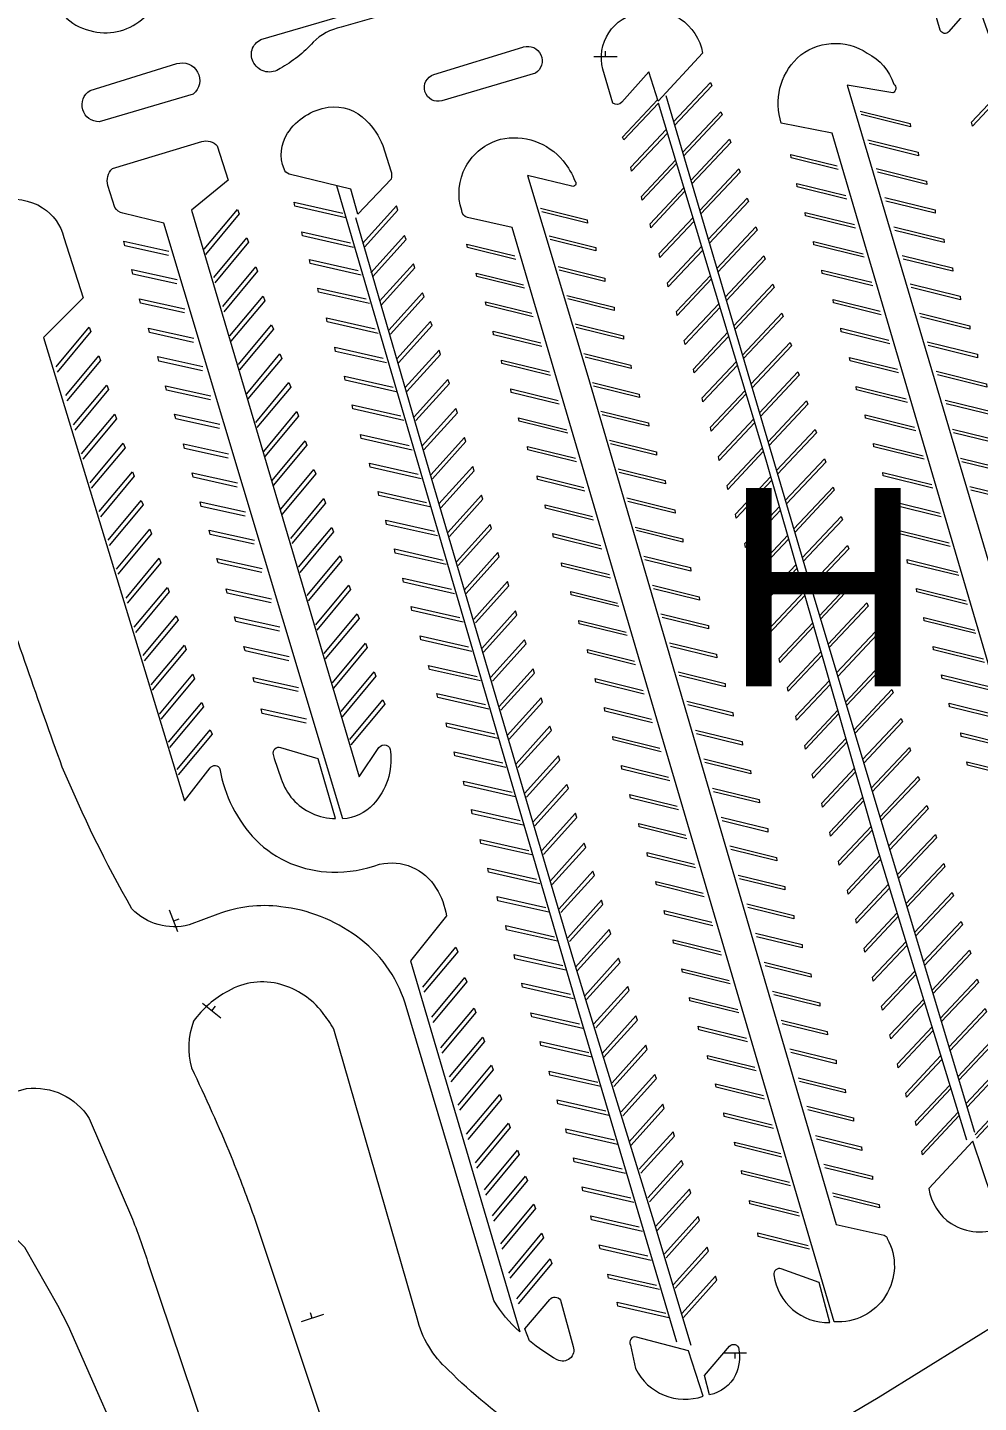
# Model space of a CAD drawing. Header units: feet. Extents: x 6763715 to 6770513, y 1886699 to 1891873.
# Drawn here: x 6767595.6 to 6767921.5, y 1887989.5 to 1888461 of the extents above; entities that cross this region are included whole.
import ezdxf

# ---------------------------------------------------------------- set-up
doc = ezdxf.new("R2010")
doc.units = ezdxf.units.FT
doc.header["$LTSCALE"] = 48
doc.header["$MEASUREMENT"] = 0
doc.layers.get('0').update_dxf_attribs({"lineweight": 0})
for name, color, linetype, lineweight in [('C-PKNG-IDEN', 7, 'Continuous', 0), ('C-PKNG-STRP', 3, 'Continuous', 0), ('C-ROAD', 5, 'Continuous', 0)]:
    doc.layers.add(name, color=color, linetype=linetype, lineweight=lineweight)
doc.styles.add('Campus_Base_Map_NEW$0$STANDARD', font='arial.ttf', dxfattribs={"height": 3.8})

# ---------------------------------------------------------------- blocks, each defined once
blk = doc.blocks.new('Campus_Base_Map_NEW$0$S1')
for points in [[(-0.0833, 0), (0.0833, 0)], [(0, 0), (0, -0.0417)]]:
    blk.add_lwpolyline(points)

msp = doc.modelspace()

# ---------------------------------------------------------------- linework, layer by layer
at = {"layer": 'C-PKNG-STRP'}
for points in [[(6767816.98, 1888428.65), (6767829.64, 1888442.13), (6767830.07, 1888441), (6767817.34, 1888427.44)], [(6767919.06, 1888428.57), (6767930.65, 1888440.83)], [(6767931.02, 1888439.53), (6767919.4, 1888427.23), (6767919.06, 1888428.57)], [(6767917.48, 1888079.49), (6767887.05, 1888179.19), (6767848.75, 1888312.64), (6767811.78, 1888435.05), (6767799.98, 1888422.47), (6767799.46, 1888423.43), (6767811.44, 1888436.19)], [(6767814.3, 1888437.72), (6767826, 1888398.19), (6767863.34, 1888271.5), (6767920.09, 1888082.22)], [(6767820.09, 1888418.15), (6767833.24, 1888432.16), (6767833.67, 1888431.03), (6767820.45, 1888416.94)], [(6767880.91, 1888432.39), (6767898.12, 1888428.14), (6767898.19, 1888426.97), (6767881.28, 1888431.15)], [(6767802.38, 1888413.09), (6767814.51, 1888426.02)], [(6767814.88, 1888424.81), (6767802.62, 1888411.75), (6767802.38, 1888413.09)], [(6767822.92, 1888408.6), (6767836.17, 1888422.72), (6767836.61, 1888421.58), (6767823.28, 1888407.38)], [(6767883.61, 1888422.49), (6767900.82, 1888418.24), (6767900.89, 1888417.07), (6767883.98, 1888421.25)], [(6767805.98, 1888403.12), (6767817.67, 1888415.57)], [(6767857.2, 1888417.48), (6767873.04, 1888413.56)], [(6767873.41, 1888412.33), (6767857.35, 1888416.29), (6767857.2, 1888417.48)], [(6767818.03, 1888414.36), (6767806.22, 1888401.78), (6767805.98, 1888403.12)], [(6767825.97, 1888398.29), (6767839.33, 1888412.53), (6767839.77, 1888411.4), (6767826.33, 1888397.08)], [(6767886.46, 1888412.64), (6767903.67, 1888408.39), (6767903.74, 1888407.23), (6767886.83, 1888411.41)], [(6767818.08, 1888010.19), (6767784.54, 1888123.52), (6767735.55, 1888290.93), (6767701.58, 1888406.77)], [(6767808.92, 1888393.68), (6767820.54, 1888406.06)], [(6767859.2, 1888407.55), (6767876.06, 1888403.39)], [(6767876.43, 1888402.15), (6767859.35, 1888406.37), (6767859.2, 1888407.55)], [(6767704.67, 1888395.81), (6767687.18, 1888399.76), (6767686.93, 1888401.15), (6767703.6, 1888397.38)], [(6767820.9, 1888404.85), (6767809.16, 1888392.33), (6767808.92, 1888393.68)], [(6767828.9, 1888388.33), (6767842.19, 1888402.49), (6767842.62, 1888401.35), (6767829.26, 1888387.12)], [(6767889.41, 1888402.75), (6767906.62, 1888398.5), (6767906.69, 1888397.34), (6767889.78, 1888401.51)], [(6767656.18, 1888384.98), (6767667.54, 1888398.61), (6767668.14, 1888397.08), (6767656.57, 1888383.18)], [(6767711.02, 1888385.67), (6767722.51, 1888398.41), (6767722.02, 1888399.83), (6767710.44, 1888386.99)], [(6767771.44, 1888399.06), (6767787.37, 1888395.13), (6767787.44, 1888393.96), (6767771.81, 1888397.82)], [(6767862.06, 1888397.61), (6767879.02, 1888393.42)], [(6767879.39, 1888392.18), (6767862.2, 1888396.42), (6767862.06, 1888397.61)], [(6767708.01, 1888395.91), (6767734.2, 1888305.86), (6767782.36, 1888142.27), (6767810.16, 1888051.87), (6767822.95, 1888009.19)], [(6767812.07, 1888383.49), (6767823.63, 1888395.81)], [(6767824, 1888394.6), (6767812.31, 1888382.15), (6767812.07, 1888383.49)], [(6767831.84, 1888378.37), (6767845.24, 1888392.65), (6767845.67, 1888391.51), (6767832.2, 1888377.16)], [(6767892.47, 1888392.71), (6767909.67, 1888388.46), (6767909.75, 1888387.3), (6767892.83, 1888391.47)], [(6767643.92, 1888382.85), (6767628.91, 1888386.18), (6767628.54, 1888387.72), (6767644.03, 1888384.29)], [(6767659.38, 1888375.29), (6767670.73, 1888388.92), (6767671.33, 1888387.39), (6767659.76, 1888373.5)], [(6767707.33, 1888385.6), (6767689.84, 1888389.56), (6767689.59, 1888390.95), (6767706.27, 1888387.18)], [(6767713.83, 1888375.57), (6767725.32, 1888388.31), (6767724.82, 1888389.74), (6767713.25, 1888376.9)], [(6767762.92, 1888381.47), (6767746.33, 1888385.57), (6767746.18, 1888386.75)], [(6767746.18, 1888386.75), (6767762.55, 1888382.71)], [(6767774.38, 1888389.57), (6767790.31, 1888385.63), (6767790.38, 1888384.47), (6767774.75, 1888388.33)], [(6767864.96, 1888387.66), (6767881.98, 1888383.46)], [(6767882.34, 1888382.22), (6767865.1, 1888386.48), (6767864.96, 1888387.66)], [(6767814.93, 1888373.44), (6767826.62, 1888385.9)], [(6767826.99, 1888384.7), (6767815.17, 1888372.1), (6767814.93, 1888373.44)], [(6767834.72, 1888368.61), (6767847.94, 1888382.7), (6767848.37, 1888381.56), (6767835.08, 1888367.4)], [(6767895.36, 1888382.87), (6767912.57, 1888378.62), (6767912.65, 1888377.45), (6767895.73, 1888381.63)], [(6767646.71, 1888373.16), (6767631.71, 1888376.48), (6767631.34, 1888378.02), (6767646.83, 1888374.59)], [(6767662.48, 1888365.35), (6767673.83, 1888378.98), (6767674.44, 1888377.45), (6767662.86, 1888363.56)], [(6767709.92, 1888376.15), (6767692.43, 1888380.11), (6767692.18, 1888381.49), (6767708.85, 1888377.72)], [(6767716.83, 1888365.83), (6767728.31, 1888378.57), (6767727.82, 1888380), (6767716.24, 1888367.16)], [(6767777.45, 1888379.03), (6767793.38, 1888375.1), (6767793.45, 1888373.93), (6767777.82, 1888377.79)], [(6767867.81, 1888377.87), (6767884.89, 1888373.65)], [(6767885.26, 1888372.41), (6767867.95, 1888376.68), (6767867.81, 1888377.87)], [(6767749.38, 1888376.82), (6767765.52, 1888372.83)], [(6767765.89, 1888371.59), (6767749.53, 1888375.63), (6767749.38, 1888376.82)], [(6767817.98, 1888363.6), (6767829.61, 1888376)], [(6767829.98, 1888374.79), (6767818.22, 1888362.26), (6767817.98, 1888363.6)], [(6767837.64, 1888358.69), (6767851.04, 1888372.96), (6767851.47, 1888371.82), (6767838, 1888357.47)], [(6767898.06, 1888373.12), (6767915.27, 1888368.87), (6767915.34, 1888367.7), (6767898.43, 1888371.88)], [(6767649.37, 1888363.15), (6767634.36, 1888366.48), (6767633.99, 1888368.02), (6767649.48, 1888364.59)], [(6767664.94, 1888355.25), (6767676.29, 1888368.87), (6767676.89, 1888367.35), (6767665.32, 1888353.45)], [(6767712.77, 1888366.35), (6767695.27, 1888370.31), (6767695.03, 1888371.7), (6767711.7, 1888367.93)], [(6767719.98, 1888355.89), (6767731.47, 1888368.63), (6767730.97, 1888370.06), (6767719.39, 1888357.22)], [(6767780.37, 1888369.16), (6767796.58, 1888365.16), (6767796.65, 1888364), (6767780.74, 1888367.93)], [(6767768.82, 1888361.82), (6767752.73, 1888365.8), (6767752.58, 1888366.98)], [(6767752.58, 1888366.98), (6767768.45, 1888363.06)], [(6767820.68, 1888353.65), (6767832.55, 1888366.3)], [(6767832.91, 1888365.09), (6767820.92, 1888352.31), (6767820.68, 1888353.65)], [(6767840.59, 1888348.69), (6767854.09, 1888363.07), (6767854.52, 1888361.93), (6767840.95, 1888347.48)], [(6767871.71, 1888367.75), (6767887.82, 1888363.78)], [(6767888.19, 1888362.54), (6767871.86, 1888366.57), (6767871.71, 1888367.75)], [(6767667.88, 1888345.45), (6767679.24, 1888359.08), (6767679.84, 1888357.55), (6767668.27, 1888343.66)], [(6767715.78, 1888356.11), (6767698.28, 1888360.07), (6767698.04, 1888361.46), (6767714.71, 1888357.68)], [(6767722.72, 1888346.09), (6767734.21, 1888358.84), (6767733.72, 1888360.26), (6767722.14, 1888347.42)], [(6767783.26, 1888359.41), (6767799.78, 1888355.33), (6767799.85, 1888354.16), (6767783.63, 1888358.17)], [(6767901.27, 1888363.03), (6767918.48, 1888358.78), (6767918.55, 1888357.62), (6767901.63, 1888361.79)], [(6767605.36, 1888344.63), (6767616.72, 1888358.25), (6767617.32, 1888356.73), (6767605.74, 1888342.83)], [(6767652.42, 1888353.06), (6767637.42, 1888356.39), (6767637.05, 1888357.93), (6767652.54, 1888354.5)], [(6767771.89, 1888351.61), (6767755.33, 1888355.69), (6767755.19, 1888356.88)], [(6767755.19, 1888356.88), (6767771.52, 1888352.85)], [(6767823.78, 1888343.92), (6767835.52, 1888356.43)], [(6767835.89, 1888355.22), (6767824.02, 1888342.57), (6767823.78, 1888343.92)], [(6767874.26, 1888357.9), (6767890.77, 1888353.82)], [(6767891.14, 1888352.58), (6767874.41, 1888356.72), (6767874.26, 1888357.9)], [(6767670.74, 1888335.46), (6767682.09, 1888349.09), (6767682.69, 1888347.56), (6767671.12, 1888333.67)], [(6767718.58, 1888346.02), (6767701.09, 1888349.98), (6767700.85, 1888351.36), (6767717.52, 1888347.59)], [(6767725.62, 1888336.2), (6767737.11, 1888348.94), (6767736.62, 1888350.37), (6767725.04, 1888337.53)], [(6767786.28, 1888349.2), (6767802.38, 1888345.22), (6767802.46, 1888344.06), (6767786.64, 1888347.96)], [(6767843.53, 1888338.73), (6767856.94, 1888353.02), (6767857.37, 1888351.89), (6767843.89, 1888337.52)], [(6767903.91, 1888353.23), (6767921.12, 1888348.98), (6767921.2, 1888347.81), (6767904.28, 1888351.99)], [(6767608.66, 1888334.79), (6767620.01, 1888348.42), (6767620.62, 1888346.89), (6767609.04, 1888333)], [(6767655.57, 1888343.33), (6767640.56, 1888346.65), (6767640.19, 1888348.2), (6767655.69, 1888344.76)], [(6767774.87, 1888341.68), (6767758.18, 1888345.8), (6767758.04, 1888346.98)], [(6767758.04, 1888346.98), (6767774.5, 1888342.92)], [(6767826.83, 1888334.03), (6767838.53, 1888346.49)], [(6767838.89, 1888345.28), (6767827.07, 1888332.69), (6767826.83, 1888334.03)], [(6767877.31, 1888347.91), (6767893.73, 1888343.86)], [(6767894.1, 1888342.62), (6767877.46, 1888346.73), (6767877.31, 1888347.91)], [(6767721.93, 1888336.09), (6767704.44, 1888340.05), (6767704.2, 1888341.43), (6767720.87, 1888337.66)], [(6767728.68, 1888326.21), (6767740.17, 1888338.95), (6767739.67, 1888340.38), (6767728.09, 1888327.54)], [(6767846.43, 1888328.89), (6767859.6, 1888342.92), (6767860.03, 1888341.79), (6767846.79, 1888327.67)], [(6767907.02, 1888343.14), (6767924.23, 1888338.89), (6767924.3, 1888337.73), (6767907.39, 1888341.9)], [(6767611.36, 1888324.79), (6767622.72, 1888338.42), (6767623.32, 1888336.89), (6767611.75, 1888323)], [(6767658.27, 1888333.33), (6767643.27, 1888336.65), (6767642.9, 1888338.19), (6767658.39, 1888334.76)], [(6767673.84, 1888325.62), (6767685.19, 1888339.25), (6767685.79, 1888337.72), (6767674.22, 1888323.83)], [(6767777.82, 1888331.84), (6767761.33, 1888335.91), (6767761.19, 1888337.1)], [(6767761.19, 1888337.1), (6767777.45, 1888333.08)], [(6767789.21, 1888339.28), (6767805.23, 1888335.33), (6767805.31, 1888334.16), (6767789.58, 1888338.05)], [(6767829.68, 1888323.98), (6767841.52, 1888336.59)], [(6767841.88, 1888335.38), (6767829.92, 1888322.64), (6767829.68, 1888323.98)], [(6767879.52, 1888337.94), (6767896.75, 1888333.69)], [(6767897.11, 1888332.45), (6767879.66, 1888336.76), (6767879.52, 1888337.94)], [(6767724.58, 1888326.28), (6767707.09, 1888330.24), (6767706.85, 1888331.63), (6767723.52, 1888327.86)], [(6767731.43, 1888316.21), (6767742.92, 1888328.95), (6767742.43, 1888330.38), (6767730.85, 1888317.54)], [(6767849.36, 1888318.93), (6767862.6, 1888333.03), (6767863.03, 1888331.9), (6767849.72, 1888317.72)], [(6767910.07, 1888333.25), (6767927.28, 1888329), (6767927.35, 1888327.84), (6767910.44, 1888332.01)], [(6767614.12, 1888314.8), (6767625.47, 1888328.42), (6767626.08, 1888326.89), (6767614.5, 1888313)], [(6767661.37, 1888323.54), (6767646.37, 1888326.86), (6767646, 1888328.41), (6767661.49, 1888324.98)], [(6767676.54, 1888315.67), (6767687.89, 1888329.3), (6767688.5, 1888327.77), (6767676.92, 1888313.88)], [(6767780.81, 1888321.87), (6767764.03, 1888326.01), (6767763.89, 1888327.2)], [(6767763.89, 1888327.2), (6767780.44, 1888323.11)], [(6767792.12, 1888329.46), (6767808.38, 1888325.44), (6767808.46, 1888324.27), (6767792.49, 1888328.22)], [(6767832.34, 1888313.88), (6767844.47, 1888326.81)], [(6767844.84, 1888325.6), (6767832.58, 1888312.54), (6767832.34, 1888313.88)], [(6767882.61, 1888328.21), (6767899.62, 1888324.01)], [(6767899.99, 1888322.77), (6767882.76, 1888327.02), (6767882.61, 1888328.21)], [(6767727.39, 1888316.14), (6767709.9, 1888320.1), (6767709.65, 1888321.48), (6767726.33, 1888317.71)], [(6767852.27, 1888309.09), (6767865.5, 1888323.19), (6767865.93, 1888322.05), (6767852.62, 1888307.87)], [(6767912.57, 1888323.3), (6767929.78, 1888319.05), (6767929.85, 1888317.88), (6767912.94, 1888322.06)], [(6767617.07, 1888304.85), (6767628.42, 1888318.48), (6767629.03, 1888316.95), (6767617.45, 1888303.06)], [(6767664.38, 1888313.35), (6767649.37, 1888316.67), (6767649.01, 1888318.22), (6767664.5, 1888314.79)], [(6767679.39, 1888305.72), (6767690.74, 1888319.35), (6767691.35, 1888317.82), (6767679.77, 1888303.93)], [(6767734.33, 1888306.32), (6767745.82, 1888319.06), (6767745.33, 1888320.48), (6767733.75, 1888307.64)], [(6767783.71, 1888312.07), (6767767.08, 1888316.17), (6767766.94, 1888317.36)], [(6767766.94, 1888317.36), (6767783.35, 1888313.3)], [(6767795.07, 1888319.5), (6767811.09, 1888315.54), (6767811.16, 1888314.37), (6767795.43, 1888318.26)], [(6767835.34, 1888303.99), (6767847.46, 1888316.9)], [(6767885.46, 1888318.41), (6767902.53, 1888314.19)], [(6767902.9, 1888312.96), (6767885.61, 1888317.23), (6767885.46, 1888318.41)], [(6767730.49, 1888306.3), (6767713, 1888310.26), (6767712.75, 1888311.64), (6767729.42, 1888307.87)], [(6767847.83, 1888315.7), (6767835.58, 1888302.65), (6767835.34, 1888303.99)], [(6767855.28, 1888298.85), (6767868.7, 1888313.15), (6767869.14, 1888312.02), (6767855.64, 1888297.64)], [(6767915.38, 1888313.35), (6767932.58, 1888309.1), (6767932.66, 1888307.93), (6767915.74, 1888312.11)], [(6767620.17, 1888295.06), (6767631.52, 1888308.69), (6767632.12, 1888307.16), (6767620.55, 1888293.27)], [(6767667.38, 1888303.46), (6767652.37, 1888306.78), (6767652.01, 1888308.32), (6767667.5, 1888304.89)], [(6767682.39, 1888295.83), (6767693.74, 1888309.46), (6767694.35, 1888307.93), (6767682.77, 1888294.04)], [(6767737.19, 1888296.32), (6767748.67, 1888309.06), (6767748.18, 1888310.49), (6767736.6, 1888297.65)], [(6767786.63, 1888302.08), (6767770.39, 1888306.09), (6767770.24, 1888307.27)], [(6767770.24, 1888307.27), (6767786.26, 1888303.32)], [(6767797.97, 1888309.69), (6767814.13, 1888305.7), (6767814.21, 1888304.53), (6767798.33, 1888308.45)], [(6767838.24, 1888294.14), (6767850.35, 1888307.05)], [(6767888.66, 1888308.43), (6767905.48, 1888304.27)], [(6767905.84, 1888303.03), (6767888.81, 1888307.24), (6767888.66, 1888308.43)], [(6767733.43, 1888296.61), (6767715.94, 1888300.56), (6767715.7, 1888301.95), (6767732.37, 1888298.18)], [(6767850.7, 1888305.83), (6767838.48, 1888292.8), (6767838.24, 1888294.14)], [(6767858.16, 1888289.09), (6767871.65, 1888303.46), (6767872.08, 1888302.32), (6767858.52, 1888287.88)], [(6767918.52, 1888303.66), (6767935.73, 1888299.41), (6767935.8, 1888298.25), (6767918.89, 1888302.42)], [(6767623.22, 1888285.22), (6767634.57, 1888298.85), (6767635.17, 1888297.32), (6767623.6, 1888283.43)], [(6767670.13, 1888293.51), (6767655.13, 1888296.83), (6767654.76, 1888298.38), (6767670.25, 1888294.95)], [(6767685.79, 1888285.85), (6767697.15, 1888299.48), (6767697.75, 1888297.95), (6767686.18, 1888284.06)], [(6767740.18, 1888286.53), (6767751.67, 1888299.27), (6767751.18, 1888300.7), (6767739.6, 1888287.86)], [(6767789.53, 1888292.13), (6767773.09, 1888296.19), (6767772.94, 1888297.37)], [(6767772.94, 1888297.37), (6767789.17, 1888293.37)], [(6767800.92, 1888299.7), (6767817.44, 1888295.62), (6767817.51, 1888294.45), (6767801.29, 1888298.46)], [(6767892.27, 1888298.45), (6767908.39, 1888294.47)], [(6767908.75, 1888293.23), (6767892.41, 1888297.27), (6767892.27, 1888298.45)], [(6767841.44, 1888284.11), (6767853.31, 1888296.75)], [(6767853.66, 1888295.53), (6767841.68, 1888282.77), (6767841.44, 1888284.11)], [(6767861.1, 1888279.13), (6767874.4, 1888293.31), (6767874.84, 1888292.18), (6767861.45, 1888277.92)], [(6767626.12, 1888275.33), (6767637.47, 1888288.96), (6767638.07, 1888287.43), (6767626.5, 1888273.54)], [(6767673.23, 1888283.82), (6767658.22, 1888287.14), (6767657.85, 1888288.69), (6767673.34, 1888285.26)], [(6767688.49, 1888275.95), (6767699.85, 1888289.58), (6767700.45, 1888288.05), (6767688.88, 1888274.16)], [(6767736.08, 1888286.7), (6767718.59, 1888290.66), (6767718.35, 1888292.05), (6767735.02, 1888288.28)], [(6767743.14, 1888276.49), (6767754.63, 1888289.23), (6767754.13, 1888290.65), (6767742.55, 1888277.81)], [(6767803.87, 1888289.74), (6767820.14, 1888285.72), (6767820.21, 1888284.55), (6767804.24, 1888288.5)], [(6767894.32, 1888288.53), (6767911.4, 1888284.31)], [(6767911.77, 1888283.07), (6767894.46, 1888287.35), (6767894.32, 1888288.53)], [(6767792.43, 1888282.18), (6767775.79, 1888286.29), (6767775.65, 1888287.47)], [(6767775.65, 1888287.47), (6767792.07, 1888283.42)], [(6767844.39, 1888274.41), (6767856.13, 1888286.93)], [(6767856.48, 1888285.7), (6767844.63, 1888273.07), (6767844.39, 1888274.41)], [(6767863.84, 1888269.85), (6767876.6, 1888283.44), (6767877.04, 1888282.31), (6767864.2, 1888268.64)], [(6767629.37, 1888265.4), (6767640.72, 1888279.02), (6767641.32, 1888277.5), (6767629.75, 1888263.6)], [(6767675.87, 1888274.12), (6767660.87, 1888277.44), (6767660.5, 1888278.98), (6767675.99, 1888275.55)], [(6767691.39, 1888266.21), (6767702.74, 1888279.84), (6767703.35, 1888278.31), (6767691.77, 1888264.42)], [(6767739.08, 1888276.86), (6767721.59, 1888280.82), (6767721.35, 1888282.21), (6767738.02, 1888278.43)], [(6767745.78, 1888266.79), (6767757.27, 1888279.53), (6767756.78, 1888280.95), (6767745.2, 1888268.11)], [(6767806.82, 1888279.78), (6767822.84, 1888275.82), (6767822.91, 1888274.65), (6767807.18, 1888278.54)], [(6767897.07, 1888278.58), (6767914.37, 1888274.31)], [(6767914.74, 1888273.07), (6767897.22, 1888277.4), (6767897.07, 1888278.58)], [(6767795.34, 1888272.2), (6767778.74, 1888276.3), (6767778.6, 1888277.48)], [(6767778.6, 1888277.48), (6767794.98, 1888273.43)], [(6767847.14, 1888264.27), (6767859.01, 1888276.9)], [(6767859.36, 1888275.68), (6767847.39, 1888262.93), (6767847.14, 1888264.27)], [(6767866.99, 1888259.34), (6767880.45, 1888273.68), (6767880.88, 1888272.54), (6767867.35, 1888258.13)], [(6767632.17, 1888255.4), (6767643.52, 1888269.03), (6767644.13, 1888267.5), (6767632.55, 1888253.61)], [(6767694.34, 1888256.22), (6767705.7, 1888269.84), (6767706.3, 1888268.32), (6767694.73, 1888254.42)], [(6767741.94, 1888266.82), (6767724.45, 1888270.78), (6767724.2, 1888272.16), (6767740.87, 1888268.39)], [(6767749.08, 1888256.85), (6767760.57, 1888269.59), (6767760.08, 1888271.02), (6767748.5, 1888258.18)], [(6767809.77, 1888269.78), (6767825.8, 1888265.83), (6767825.87, 1888264.66), (6767810.14, 1888268.54)], [(6767679.04, 1888263.73), (6767664.03, 1888267.06), (6767663.66, 1888268.6), (6767679.15, 1888265.17)], [(6767798.19, 1888262.43), (6767781.89, 1888266.46), (6767781.75, 1888267.64)], [(6767781.75, 1888267.64), (6767797.83, 1888263.67)], [(6767849.35, 1888254.4), (6767861.69, 1888267.55)], [(6767862.04, 1888266.33), (6767849.59, 1888253.06), (6767849.35, 1888254.4)], [(6767900.22, 1888268.65), (6767917.3, 1888264.43)], [(6767917.67, 1888263.19), (6767900.37, 1888267.46), (6767900.22, 1888268.65)], [(6767697.24, 1888246.32), (6767708.6, 1888259.95), (6767709.2, 1888258.42), (6767697.63, 1888244.53)], [(6767744.83, 1888257.12), (6767727.34, 1888261.08), (6767727.1, 1888262.47), (6767743.77, 1888258.69)], [(6767751.84, 1888246.81), (6767763.33, 1888259.55), (6767762.83, 1888260.97), (6767751.26, 1888248.13)], [(6767812.66, 1888260.01), (6767828.94, 1888255.99), (6767829.02, 1888254.82), (6767813.03, 1888258.77)], [(6767869.92, 1888249.58), (6767883.25, 1888263.78), (6767883.68, 1888262.65), (6767870.28, 1888248.37)], [(6767635.22, 1888245.66), (6767646.57, 1888259.29), (6767647.17, 1888257.76), (6767635.6, 1888243.87)], [(6767681.93, 1888254.04), (6767666.93, 1888257.36), (6767666.56, 1888258.9), (6767682.05, 1888255.47)], [(6767784.5, 1888257.74), (6767800.73, 1888253.74)], [(6767801.09, 1888252.5), (6767784.64, 1888256.56), (6767784.5, 1888257.74)], [(6767853.19, 1888244.64), (6767864.74, 1888256.94)], [(6767865.09, 1888255.71), (6767853.43, 1888243.3), (6767853.19, 1888244.64)], [(6767902.77, 1888258.74), (6767920.27, 1888254.42)], [(6767920.64, 1888253.18), (6767902.92, 1888257.56), (6767902.77, 1888258.74)], [(6767700.05, 1888236.28), (6767711.4, 1888249.9), (6767712.01, 1888248.37), (6767700.43, 1888234.48)], [(6767747.84, 1888247.08), (6767730.35, 1888251.04), (6767730.1, 1888252.43), (6767746.77, 1888248.65)], [(6767754.94, 1888236.92), (6767766.43, 1888249.66), (6767765.93, 1888251.08), (6767754.36, 1888238.24)], [(6767815.61, 1888250.06), (6767831.69, 1888246.09), (6767831.77, 1888244.92), (6767815.97, 1888248.82)], [(6767872.88, 1888239.7), (6767886.2, 1888253.89), (6767886.63, 1888252.75), (6767873.24, 1888238.49)], [(6767637.97, 1888235.61), (6767649.33, 1888249.24), (6767649.93, 1888247.71), (6767638.35, 1888233.82)], [(6767685.14, 1888243.9), (6767670.13, 1888247.23), (6767669.76, 1888248.77), (6767685.25, 1888245.34)], [(6767804, 1888242.52), (6767787.6, 1888246.57), (6767787.45, 1888247.75)], [(6767787.45, 1888247.75), (6767803.64, 1888243.75)], [(6767855.99, 1888234.74), (6767867.57, 1888247.07)], [(6767867.92, 1888245.85), (6767856.23, 1888233.4), (6767855.99, 1888234.74)], [(6767905.97, 1888248.81), (6767923.17, 1888244.56)], [(6767923.53, 1888243.32), (6767906.12, 1888247.62), (6767905.97, 1888248.81)], [(6767750.8, 1888236.94), (6767733.3, 1888240.9), (6767733.06, 1888242.28), (6767749.73, 1888238.51)], [(6767757.84, 1888226.92), (6767769.33, 1888239.66), (6767768.84, 1888241.09), (6767757.26, 1888228.25)], [(6767875.88, 1888229.7), (6767889.2, 1888243.9), (6767889.64, 1888242.76), (6767876.24, 1888228.49)], [(6767640.87, 1888225.62), (6767652.23, 1888239.24), (6767652.83, 1888237.72), (6767641.26, 1888223.82)], [(6767688.31, 1888233.32), (6767673.3, 1888236.64), (6767672.93, 1888238.19), (6767688.42, 1888234.75)], [(6767703.05, 1888226.48), (6767714.4, 1888240.11), (6767715, 1888238.58), (6767703.43, 1888224.69)], [(6767806.94, 1888232.46), (6767790.3, 1888236.57), (6767790.16, 1888237.75)], [(6767790.16, 1888237.75), (6767806.58, 1888233.7)], [(6767818.56, 1888240.07), (6767834.65, 1888236.1), (6767834.72, 1888234.93), (6767818.93, 1888238.83)], [(6767858.94, 1888224.85), (6767870.43, 1888237.09)], [(6767870.78, 1888235.87), (6767859.18, 1888223.51), (6767858.94, 1888224.85)], [(6767908.87, 1888239.01), (6767926.04, 1888234.77)], [(6767926.41, 1888233.53), (6767909.02, 1888237.83), (6767908.87, 1888239.01)], [(6767753.64, 1888227.29), (6767736.15, 1888231.25), (6767735.9, 1888232.64), (6767752.57, 1888228.86)], [(6767760.6, 1888216.97), (6767772.08, 1888229.72), (6767771.59, 1888231.14), (6767760.01, 1888218.3)], [(6767878.75, 1888220.13), (6767891.8, 1888234.04), (6767892.24, 1888232.91), (6767879.11, 1888218.92)], [(6767643.92, 1888215.93), (6767655.27, 1888229.55), (6767655.88, 1888228.03), (6767644.3, 1888214.13)], [(6767691.04, 1888222.52), (6767676.03, 1888225.84), (6767675.66, 1888227.39), (6767691.15, 1888223.96)], [(6767706.04, 1888216.89), (6767717.39, 1888230.52), (6767717.99, 1888228.99), (6767706.42, 1888215.1)], [(6767809.82, 1888222.59), (6767793.45, 1888226.63), (6767793.31, 1888227.82)], [(6767793.31, 1888227.82), (6767809.46, 1888223.83)], [(6767821.54, 1888230), (6767837.35, 1888226.1), (6767837.42, 1888224.93), (6767821.91, 1888228.76)], [(6767861.94, 1888214.85), (6767873.33, 1888226.99)], [(6767911.47, 1888229.31), (6767928.92, 1888225)], [(6767929.28, 1888223.76), (6767911.61, 1888228.12), (6767911.47, 1888229.31)], [(6767756.79, 1888217.26), (6767739.3, 1888221.22), (6767739.06, 1888222.6), (6767755.73, 1888218.83)], [(6767873.68, 1888225.77), (6767862.19, 1888213.51), (6767861.94, 1888214.85)], [(6767881.79, 1888209.98), (6767895.05, 1888224.11), (6767895.49, 1888222.98), (6767882.15, 1888208.77)], [(6767646.85, 1888206.58), (6767658.21, 1888220.21), (6767658.81, 1888218.68), (6767647.24, 1888204.79)], [(6767763.64, 1888207.23), (6767775.13, 1888219.98), (6767774.64, 1888221.4), (6767763.06, 1888208.56)], [(6767812.7, 1888212.7), (6767796.35, 1888216.74), (6767796.21, 1888217.92)], [(6767796.21, 1888217.92), (6767812.34, 1888213.94)], [(6767824.47, 1888220.12), (6767840.5, 1888216.16), (6767840.58, 1888214.99), (6767824.83, 1888218.88)], [(6767864.54, 1888205), (6767876.11, 1888217.32)], [(6767915.42, 1888219.15), (6767931.83, 1888215.1)], [(6767932.19, 1888213.86), (6767915.57, 1888217.96), (6767915.42, 1888219.15)], [(6767759.5, 1888207.31), (6767742, 1888211.27), (6767741.76, 1888212.65), (6767758.43, 1888208.88)], [(6767876.46, 1888216.1), (6767864.78, 1888203.66), (6767864.54, 1888205)], [(6767884.73, 1888200.18), (6767897.81, 1888214.11), (6767898.24, 1888212.98), (6767885.09, 1888198.96)], [(6767766.55, 1888197.09), (6767778.04, 1888209.83), (6767777.54, 1888211.26), (6767765.96, 1888198.42)], [(6767815.66, 1888202.71), (6767799.31, 1888206.74), (6767799.16, 1888207.93)], [(6767799.16, 1888207.93), (6767815.29, 1888203.94)], [(6767827.4, 1888210.22), (6767843.4, 1888206.27), (6767843.48, 1888205.1), (6767827.76, 1888208.98)], [(6767917.53, 1888209.23), (6767934.8, 1888204.96)], [(6767935.17, 1888203.72), (6767917.67, 1888208.04), (6767917.53, 1888209.23)], [(6767867.8, 1888195.07), (6767879.05, 1888207.06)], [(6767879.4, 1888205.84), (6767868.04, 1888193.73), (6767867.8, 1888195.07)], [(6767887.7, 1888190.26), (6767900.81, 1888204.22), (6767901.24, 1888203.09), (6767888.06, 1888189.05)], [(6767762.75, 1888197.22), (6767745.26, 1888201.18), (6767745.02, 1888202.57), (6767761.69, 1888198.79)], [(6767769.45, 1888187.3), (6767780.94, 1888200.04), (6767780.44, 1888201.46), (6767768.86, 1888188.62)], [(6767830.35, 1888200.23), (6767846.36, 1888196.27), (6767846.43, 1888195.11), (6767830.72, 1888198.99)], [(6767818.63, 1888192.75), (6767802.21, 1888196.8), (6767802.06, 1888197.98)], [(6767802.06, 1888197.98), (6767818.26, 1888193.98)], [(6767870.55, 1888185.07), (6767881.9, 1888197.16)], [(6767882.25, 1888195.93), (6767870.79, 1888183.73), (6767870.55, 1888185.07)], [(6767890.7, 1888180.26), (6767903.81, 1888194.23), (6767904.25, 1888193.09), (6767891.06, 1888179.05)], [(6767765.5, 1888187.47), (6767748.01, 1888191.43), (6767747.76, 1888192.82), (6767764.43, 1888189.05)], [(6767772.4, 1888177.45), (6767783.88, 1888190.19), (6767783.39, 1888191.62), (6767771.81, 1888178.78)], [(6767833.3, 1888190.27), (6767849.26, 1888186.33), (6767849.33, 1888185.16), (6767833.66, 1888189.03)], [(6767821.57, 1888182.87), (6767805.21, 1888186.91), (6767805.06, 1888188.09)], [(6767805.06, 1888188.09), (6767821.2, 1888184.11)], [(6767873.55, 1888175.18), (6767884.77, 1888187.13)], [(6767885.12, 1888185.91), (6767873.79, 1888173.84), (6767873.55, 1888175.18)], [(6767893.65, 1888170.42), (6767906.71, 1888184.34), (6767907.15, 1888183.2), (6767894.01, 1888169.21)], [(6767768.46, 1888177.28), (6767750.96, 1888181.24), (6767750.72, 1888182.63), (6767767.39, 1888178.85)], [(6767775.41, 1888167.11), (6767786.9, 1888179.85), (6767786.4, 1888181.28), (6767774.82, 1888168.44)], [(6767836.22, 1888180.4), (6767852.26, 1888176.44), (6767852.33, 1888175.27), (6767836.58, 1888179.16)], [(6767824.56, 1888172.84), (6767808.06, 1888176.91), (6767807.92, 1888178.1)], [(6767807.92, 1888178.1), (6767824.19, 1888174.08)], [(6767876.55, 1888165.19), (6767887.7, 1888177.06)], [(6767888.07, 1888175.86), (6767876.79, 1888163.85), (6767876.55, 1888165.19)], [(6767771.11, 1888167.43), (6767753.61, 1888171.39), (6767753.37, 1888172.77), (6767770.04, 1888169)], [(6767778.35, 1888157.52), (6767789.84, 1888170.26), (6767789.35, 1888171.69), (6767777.77, 1888158.84)], [(6767839.18, 1888170.38), (6767855.11, 1888166.44), (6767855.18, 1888165.28), (6767839.55, 1888169.14)], [(6767896.6, 1888160.58), (6767909.56, 1888174.39), (6767910, 1888173.25), (6767896.96, 1888159.37)], [(6767827.49, 1888162.98), (6767811.11, 1888167.02), (6767810.97, 1888168.21)], [(6767810.97, 1888168.21), (6767827.13, 1888164.22)], [(6767879.45, 1888155.29), (6767890.69, 1888167.27)], [(6767891.06, 1888166.06), (6767879.69, 1888153.95), (6767879.45, 1888155.29)], [(6767774.3, 1888157.64), (6767756.81, 1888161.6), (6767756.57, 1888162.99), (6767773.24, 1888159.22)], [(6767781.3, 1888147.58), (6767792.79, 1888160.32), (6767792.3, 1888161.74), (6767780.72, 1888148.9)], [(6767842.1, 1888160.52), (6767858.16, 1888156.55), (6767858.23, 1888155.39), (6767842.47, 1888159.28)], [(6767899.57, 1888150.66), (6767912.47, 1888164.4), (6767912.9, 1888163.26), (6767899.94, 1888149.45)], [(6767830.48, 1888152.95), (6767813.97, 1888157.03), (6767813.82, 1888158.21)], [(6767813.82, 1888158.21), (6767830.11, 1888154.19)], [(6767882.31, 1888145.35), (6767893.68, 1888157.47)], [(6767894.05, 1888156.26), (6767882.55, 1888144.01), (6767882.31, 1888145.35)], [(6767777.25, 1888147.7), (6767759.76, 1888151.66), (6767759.52, 1888153.05), (6767776.19, 1888149.27)], [(6767783.96, 1888137.53), (6767795.45, 1888150.27), (6767794.95, 1888151.69), (6767783.37, 1888138.85)], [(6767902.58, 1888140.62), (6767915.57, 1888154.46), (6767916, 1888153.32), (6767902.94, 1888139.41)], [(6767816.87, 1888148.22), (6767833.08, 1888144.22)], [(6767833.45, 1888142.98), (6767817.02, 1888147.04), (6767816.87, 1888148.22)], [(6767845.06, 1888150.5), (6767861.02, 1888146.56), (6767861.09, 1888145.39), (6767845.43, 1888149.26)], [(6767885.21, 1888135.35), (6767896.7, 1888147.59)], [(6767897.06, 1888146.39), (6767885.45, 1888134.01), (6767885.21, 1888135.35)], [(6767731.06, 1888132), (6767742.42, 1888145.63), (6767743.02, 1888144.1), (6767731.45, 1888130.21)], [(6767780.06, 1888137.75), (6767762.56, 1888141.71), (6767762.32, 1888143.1), (6767778.99, 1888139.33)], [(6767787.16, 1888127.69), (6767798.64, 1888140.43), (6767798.15, 1888141.86), (6767786.57, 1888129.02)], [(6767905.51, 1888130.86), (6767918.42, 1888144.61), (6767918.85, 1888143.48), (6767905.87, 1888129.65)], [(6767836.41, 1888133.05), (6767820.02, 1888137.1), (6767819.88, 1888138.28)], [(6767819.88, 1888138.28), (6767836.04, 1888134.29)], [(6767848.01, 1888140.53), (6767864.07, 1888136.57), (6767864.14, 1888135.4), (6767848.38, 1888139.3)], [(6767888.31, 1888125.41), (6767899.75, 1888137.6)], [(6767734.13, 1888121.66), (6767745.48, 1888135.29), (6767746.09, 1888133.76), (6767734.51, 1888119.87)], [(6767782.71, 1888127.95), (6767765.21, 1888131.91), (6767764.97, 1888133.3), (6767781.64, 1888129.52)], [(6767790.3, 1888118.05), (6767801.79, 1888130.79), (6767801.29, 1888132.22), (6767789.71, 1888119.38)], [(6767900.11, 1888136.39), (6767888.55, 1888124.07), (6767888.31, 1888125.41)], [(6767908.39, 1888121.25), (6767921.02, 1888134.71), (6767921.45, 1888133.57), (6767908.75, 1888120.04)], [(6767839.37, 1888123.11), (6767822.62, 1888127.24), (6767822.48, 1888128.43)], [(6767822.48, 1888128.43), (6767839, 1888124.35)], [(6767850.95, 1888130.61), (6767867.07, 1888126.63), (6767867.14, 1888125.46), (6767851.31, 1888129.37)], [(6767891.16, 1888115.57), (6767902.71, 1888127.88)], [(6767737.25, 1888111.18), (6767748.6, 1888124.81), (6767749.2, 1888123.28), (6767737.63, 1888109.38)], [(6767785.86, 1888117.77), (6767768.37, 1888121.73), (6767768.13, 1888123.11), (6767784.8, 1888119.34)], [(6767903.08, 1888126.67), (6767891.4, 1888114.23), (6767891.16, 1888115.57)], [(6767911.35, 1888111.37), (6767923.83, 1888124.66), (6767924.26, 1888123.53), (6767911.71, 1888110.16)], [(6767793.11, 1888107.91), (6767804.6, 1888120.65), (6767804.1, 1888122.07), (6767792.52, 1888109.23)], [(6767842.31, 1888113.23), (6767825.62, 1888117.35), (6767825.48, 1888118.54)], [(6767825.48, 1888118.54), (6767841.94, 1888114.47)], [(6767853.89, 1888120.67), (6767869.67, 1888116.77), (6767869.74, 1888115.61), (6767854.25, 1888119.43)], [(6767893.76, 1888105.66), (6767905.63, 1888118.31)], [(6767740.25, 1888101.24), (6767751.6, 1888114.86), (6767752.21, 1888113.34), (6767740.63, 1888099.44)], [(6767788.96, 1888107.98), (6767771.47, 1888111.94), (6767771.23, 1888113.32), (6767787.9, 1888109.55)], [(6767906, 1888117.11), (6767894, 1888104.32), (6767893.76, 1888105.66)], [(6767914.38, 1888101.25), (6767927.17, 1888114.88), (6767927.61, 1888113.75), (6767914.75, 1888100.04)], [(6767796.51, 1888097.88), (6767808, 1888110.62), (6767807.51, 1888112.04), (6767795.93, 1888099.2)], [(6767845.27, 1888103.29), (6767828.77, 1888107.37), (6767828.63, 1888108.55)], [(6767828.63, 1888108.55), (6767844.9, 1888104.53)], [(6767856.81, 1888110.8), (6767872.67, 1888106.88), (6767872.74, 1888105.72), (6767857.17, 1888109.56)], [(6767896.57, 1888095.62), (6767908.63, 1888108.47)], [(6767743.19, 1888091.54), (6767754.55, 1888105.17), (6767755.15, 1888103.64), (6767743.58, 1888089.75)], [(6767909, 1888107.27), (6767896.81, 1888094.28), (6767896.57, 1888095.62)], [(6767917.18, 1888091.92), (6767929.28, 1888104.81), (6767929.71, 1888103.68), (6767917.54, 1888090.71)], [(6767792.12, 1888097.84), (6767774.63, 1888101.8), (6767774.38, 1888103.19), (6767791.05, 1888099.41)], [(6767799.61, 1888087.84), (6767811.1, 1888100.58), (6767810.61, 1888102.01), (6767799.03, 1888089.17)], [(6767859.75, 1888100.87), (6767875.82, 1888096.9), (6767875.9, 1888095.73), (6767860.11, 1888099.63)], [(6767746.05, 1888081.5), (6767757.4, 1888095.13), (6767758.01, 1888093.6), (6767746.43, 1888079.7)], [(6767848.17, 1888093.57), (6767831.57, 1888097.67), (6767831.42, 1888098.85)], [(6767831.42, 1888098.85), (6767847.8, 1888094.81)], [(6767899.91, 1888085.84), (6767911.71, 1888098.4)], [(6767912.07, 1888097.2), (6767900.15, 1888084.5), (6767899.91, 1888085.84)], [(6767920.34, 1888081.33), (6767933.08, 1888094.9), (6767933.51, 1888093.76), (6767920.76, 1888080.17)], [(6767794.82, 1888087.94), (6767777.33, 1888091.9), (6767777.08, 1888093.29), (6767793.75, 1888089.51)], [(6767802.32, 1888077.64), (6767813.81, 1888090.38), (6767813.32, 1888091.81), (6767801.74, 1888078.97)], [(6767862.62, 1888091.15), (6767878.62, 1888087.2), (6767878.69, 1888086.03), (6767862.99, 1888089.91)], [(6767749.1, 1888071.71), (6767760.45, 1888085.34), (6767761.05, 1888083.81), (6767749.48, 1888069.91)], [(6767851.19, 1888083.47), (6767834.37, 1888087.62), (6767834.23, 1888088.81)], [(6767834.23, 1888088.81), (6767850.82, 1888084.71)], [(6767902.02, 1888075.77), (6767914.54, 1888089.11)], [(6767914.91, 1888087.91), (6767902.26, 1888074.43), (6767902.02, 1888075.77)], [(6767797.77, 1888078), (6767780.28, 1888081.96), (6767780.04, 1888083.34), (6767796.71, 1888079.57)], [(6767805.81, 1888068.16), (6767817.3, 1888080.9), (6767816.81, 1888082.33), (6767805.23, 1888069.49)], [(6767865.61, 1888081.06), (6767881.42, 1888077.15), (6767881.5, 1888075.99), (6767865.97, 1888079.82)], [(6767752.18, 1888062.47), (6767763.53, 1888076.1), (6767764.13, 1888074.57), (6767752.56, 1888060.68)], [(6767854.11, 1888073.69), (6767838.07, 1888077.65), (6767837.93, 1888078.84)], [(6767837.93, 1888078.84), (6767853.74, 1888074.93)], [(6767800.47, 1888068.1), (6767782.98, 1888072.06), (6767782.74, 1888073.44), (6767799.41, 1888069.67)], [(6767808.76, 1888058.37), (6767820.25, 1888071.11), (6767819.75, 1888072.54), (6767808.17, 1888059.7)], [(6767868.5, 1888071.29), (6767885.13, 1888067.18), (6767885.2, 1888066.02), (6767868.86, 1888070.05)], [(6767754.95, 1888053.52), (6767766.3, 1888067.15), (6767766.9, 1888065.62), (6767755.33, 1888051.73)], [(6767857.05, 1888063.83), (6767840.42, 1888067.94), (6767840.28, 1888069.12)], [(6767840.28, 1888069.12), (6767856.68, 1888065.07)], [(6767803.42, 1888058.16), (6767785.93, 1888062.12), (6767785.69, 1888063.5), (6767802.36, 1888059.73)], [(6767811.41, 1888048.52), (6767822.9, 1888061.26), (6767822.4, 1888062.68), (6767810.82, 1888049.84)], [(6767871.41, 1888061.44), (6767887.47, 1888057.47), (6767887.54, 1888056.3), (6767871.78, 1888060.2)], [(6767757.74, 1888043.92), (6767769.09, 1888057.55), (6767769.7, 1888056.02), (6767758.12, 1888042.13)], [(6767860.16, 1888053.44), (6767843.13, 1888057.64), (6767842.99, 1888058.83)], [(6767842.99, 1888058.83), (6767859.79, 1888054.68)], [(6767806.33, 1888048.21), (6767788.83, 1888052.17), (6767788.59, 1888053.56), (6767805.26, 1888049.78)], [(6767814.44, 1888039.18), (6767825.93, 1888051.92), (6767825.44, 1888053.34), (6767813.86, 1888040.5)], [(6767760.49, 1888033.92), (6767771.85, 1888047.55), (6767772.45, 1888046.02), (6767760.87, 1888032.13)], [(6767845.83, 1888047.68), (6767863.16, 1888043.4)], [(6767863.53, 1888042.16), (6767845.97, 1888046.5), (6767845.83, 1888047.68)], [(6767809.28, 1888038.27), (6767791.79, 1888042.23), (6767791.54, 1888043.61), (6767808.21, 1888039.84)], [(6767817.51, 1888028.69), (6767829, 1888041.43), (6767828.51, 1888042.85), (6767816.93, 1888030.01)], [(6767763.31, 1888025.12), (6767774.66, 1888038.75), (6767775.27, 1888037.22), (6767763.69, 1888023.33)], [(6767812.18, 1888028.23), (6767794.69, 1888032.18), (6767794.45, 1888033.57), (6767811.12, 1888029.8)], [(6767820.36, 1888018.69), (6767831.85, 1888031.43), (6767831.36, 1888032.86), (6767819.78, 1888020.02)], [(6767815.42, 1888018.59), (6767797.93, 1888022.55), (6767797.69, 1888023.94), (6767814.36, 1888020.16)]]:
    msp.add_lwpolyline(points, dxfattribs=at)
at = {"layer": 'C-ROAD'}
for points in [[(6767641.37, 1888481.76), (6767600.04, 1888491.42, 0.496332), (6767597.85, 1888489.61), (6767603.76, 1888472.67, 0.286824), (6767618.19, 1888459.68, 0.253466), (6767635.51, 1888464.51, 0.150846), (6767641.7, 1888474.33), (6767642.99, 1888479.62, 0.472763), (6767641.37, 1888481.76, 4.150817)], [(6767675.58, 1888456.86), (6767757.41, 1888480.94, -0.722174), (6767761.92, 1888470.55, -0.157219), (6767760.59, 1888469.96, 0.021554), (6767757.66, 1888469.52, -0.080772), (6767754.37, 1888469.42, 0.013109), (6767750.31, 1888469.84), (6767745.75, 1888470.5), (6767740.14, 1888471.18), (6767735.91, 1888470.6), (6767703.06, 1888461.15, 0.146724), (6767693.48, 1888455.96, -0.080745), (6767682.13, 1888446.93, -0.439114), (6767673.19, 1888448.75, -0.46045), (6767675.58, 1888456.86, -15.986201)], [(6767808.46, 1888445.88), (6767799.24, 1888435.41, -0.395864), (6767796.16, 1888435.11), (6767792.75, 1888446.74, -0.441481), (6767805.34, 1888466.1, -0.444278), (6767826.93, 1888452.28), (6767811.71, 1888435.74), (6767808.46, 1888445.88)], [(6767769.64, 1888445.33), (6767737.63, 1888435.91, -0.987465), (6767734.86, 1888444.91), (6767765.37, 1888454.33), (6767765.56, 1888454.39, -0.863078), (6767769.64, 1888445.33, 3.402266)], [(6767871.4, 1888424.75), (6767853.92, 1888428.26, -0.284598), (6767859.33, 1888450.54, -0.345993), (6767883.34, 1888452.22, -0.204557), (6767892.45, 1888441.57, -0.5722), (6767892.19, 1888438.67), (6767876.44, 1888441.23), (6767973.97, 1888112.58), (6767990.62, 1888108.4, -0.531834), (6767973.07, 1888081.8), (6767925.33, 1888241.12), (6767871.4, 1888424.75)], [(6767617.02, 1888439.43), (6767646.79, 1888448.63, -0.822155), (6767652.4, 1888438.22), (6767620.19, 1888428.7, -0.766282), (6767617.02, 1888439.43, -2.085555)], [(6767708.78, 1888396.98), (6767706.37, 1888405.59), (6767685.24, 1888410.78, -0.277985), (6767683.49, 1888412.53, -0.243913), (6767684.71, 1888424.74, -0.215273), (6767698.66, 1888433.66, -0.243691), (6767711.63, 1888429.17, -0.103108), (6767717.33, 1888420.61), (6767720.1, 1888411.86, -0.138532), (6767720.19, 1888409.01), (6767708.78, 1888396.98)], [(6767703.63, 1888189.66), (6767642.28, 1888393.88), (6767628.25, 1888397.35, -0.190656), (6767625.49, 1888399.31), (6767623.16, 1888406.87, -0.285052), (6767624.68, 1888412.66), (6767655.3, 1888421.89, -0.289623), (6767660.63, 1888420.41), (6767664.39, 1888408.69), (6767651.83, 1888398.37), (6767709.28, 1888204.06), (6767716.01, 1888214.1, -0.770124), (6767719.99, 1888212.73, -0.221047), (6767714.06, 1888194.63, -0.184308), (6767703.63, 1888189.66, 2.234155)], [(6767872.08, 1888017.19), (6767761.68, 1888392.42), (6767746.4, 1888395.84, -0.340966), (6767744.38, 1888398.28, -0.428019), (6767757.65, 1888422.7, -0.284293), (6767779.15, 1888415.27, -0.077196), (6767783.26, 1888408.26, -0.780775), (6767782.11, 1888406.58), (6767766.92, 1888410.25), (6767787.56, 1888341.45), (6767872.7, 1888050.56), (6767889.13, 1888046.87, -0.286042), (6767890.21, 1888045.8, -0.595886), (6767872.08, 1888017.19, -3.77451)], [(6767586.04, 1888401.44, -0.218028), (6767600.74, 1888399.19, -0.189128), (6767608.04, 1888389.04), (6767614.67, 1888368.32), (6767601.01, 1888354.68), (6767649.43, 1888195.88), (6767658.22, 1888207.18, -0.555891), (6767661.52, 1888206.83, 0.150493), (6767673.8, 1888182.45, 0.193807), (6767699.85, 1888171.43, 0.008823), (6767699.85, 1888171.43, 0.092959), (6767716.24, 1888174.08, -0.328167), (6767735.66, 1888165.84, -0.10169), (6767739.15, 1888156.41), (6767726.8, 1888140.96), (6767764.26, 1888013.82, -0.079005), (6767755.39, 1888024.53), (6767725, 1888126.42, 0.162942), (6767708.31, 1888149.42, 0.133757), (6767682.4, 1888159.51, 0.127288), (6767660.81, 1888156.94), (6767650.94, 1888153.3, -0.270499), (6767631.35, 1888158.78, -0.029529), (6767607.49, 1888207.42, -0.006896), (6767583.82, 1888275.73, -0.02441)], [(6767695.21, 1888210.22), (6767682.36, 1888214.07, 0.564173), (6767679.74, 1888211.69), (6767680.13, 1888210.35), (6767682.54, 1888203.39, 0.209168), (6767692.99, 1888191.58, 0.109667), (6767701.18, 1888189.79), (6767695.21, 1888210.22)], [(6768110.27, 1888153.86, -0.061413), (6768101.52, 1888139.57), (6768090.58, 1888130.15), (6768048.63, 1888098.55), (6768002.47, 1888065.63), (6767955.56, 1888034.24), (6767931.34, 1888018.57), (6767887.1, 1887991.15), (6767849.6, 1887968.93, -0.149799)], [(6767766.54, 1887978.7, -0.048465), (6767739.75, 1888000.74, -0.151499), (6767729.07, 1888018.48), (6767700.51, 1888117.58, 0.035836), (6767696.64, 1888123.31, 0.157578), (6767682.37, 1888132.9, 0.205942), (6767664.37, 1888130.6, 0.123578), (6767652.51, 1888120.25, 0.163724), (6767651.8, 1888104.25, -0.012852), (6767665.37, 1888073.87, -0.008474), (6767673.62, 1888052.11), (6767721.32, 1887908.62, 0.13834)], [(6767929.48, 1888049.66), (6767919.58, 1888079.2), (6767904.51, 1888062.92, 0.213894), (6767912.17, 1888050.87, 0.250662), (6767929.48, 1888049.66, 2.148398)], [(6767866.87, 1888030.66), (6767853.89, 1888035.35, 0.574504), (6767851.41, 1888033.28, 0.384555), (6767870.49, 1888016.94), (6767866.87, 1888030.66)], [(6767766.07, 1888014.82), (6767774.55, 1888024.87, -0.496145), (6767778.2, 1888024.68), (6767782.58, 1888008.79, -0.689279), (6767777.13, 1888004.18, -0.046671), (6767767.6, 1888010.68), (6767766.07, 1888014.82)], [(6767822.16, 1888007.27), (6767804.25, 1888011.96, 0.67499), (6767802.23, 1888009.25), (6767803.98, 1888001.17, 0.378452), (6767827.09, 1887991.69), (6767822.16, 1888007.27)], [(6767829.32, 1887992.21), (6767827.61, 1887998.85), (6767836.19, 1888008.85, -0.663722), (6767839.32, 1888007.85, -0.164131), (6767838.19, 1887998.98, -0.238522), (6767829.32, 1887992.21, -3.895544)]]:
    msp.add_lwpolyline(points, format="xyb", dxfattribs=at)
for points in [[(6767920.76, 1888470.6), (6767911.36, 1888459.63, -0.554864), (6767908.35, 1888460.08), (6767905.78, 1888469.09, -0.152262), (6767907.17, 1888485.46, -0.406269), (6767922.23, 1888490.86, -0.087646), (6767936.52, 1888482.22, -0.153139), (6767938.26, 1888479.37), (6767941.88, 1888467.26), (6767927.65, 1888451.14)], [(6767682.6, 1887849.72), (6767609.6, 1888015.7), (6767605.99, 1888022.77), (6767594.64, 1888042.69), (6767578.58, 1888058.42, -0.25506), (6767570.95, 1888074.61, -0.244981), (6767577.36, 1888088.43, -0.109881), (6767595.26, 1888097.17, -0.288849), (6767616.74, 1888086.95), (6767631.53, 1888052.41, -0.019711), (6767637.05, 1888036.86), (6767697.94, 1887855.93, -0.311856), (6767695.1, 1887846.01, -0.499056)]]:
    msp.add_lwpolyline(points, format="xyb", close=True, dxfattribs=at)

# ---------------------------------------------------------------- block references
at = {"layer": 'C-PKNG-STRP'}
for p, xscale, yscale, zscale, rotation in [((6767793.62, 1888450.96), 47.99999999999999, 47.99999999999999, 47.99999999999999, 180), ((6767645.71, 1888154.68), 47.99999999999996, 47.99999999999996, 47.99999999999996, 111.1441596974488), ((6767658.74, 1888123.84), 48.00000000000028, 48.00000000000028, 48.00000000000028, 141.991015410484), ((6767693.18, 1888018.42), 47.99999999999991, 47.99999999999991, 47.99999999999991, 198.0241997574336)]:
    msp.add_blockref('Campus_Base_Map_NEW$0$S1', p, dxfattribs=dict(at, xscale=xscale, yscale=yscale, zscale=zscale, rotation=rotation))
at = {"layer": 'C-PKNG-STRP', "xscale": 47.99999999999999, "yscale": 47.99999999999999, "zscale": 47.99999999999999}
msp.add_blockref('Campus_Base_Map_NEW$0$S1', (6767837.96, 1888006.61), dxfattribs=at)

# ---------------------------------------------------------------- texts
at = {"layer": 'C-PKNG-IDEN', "insert": (6767833.97, 1888303.09), "char_height": 68, "width": 4845.9604, "attachment_point": 1, "rotation": 360, "style": 'Campus_Base_Map_NEW$0$STANDARD'}
msp.add_mtext('H', dxfattribs=at)

doc.saveas('drawing.dxf')
